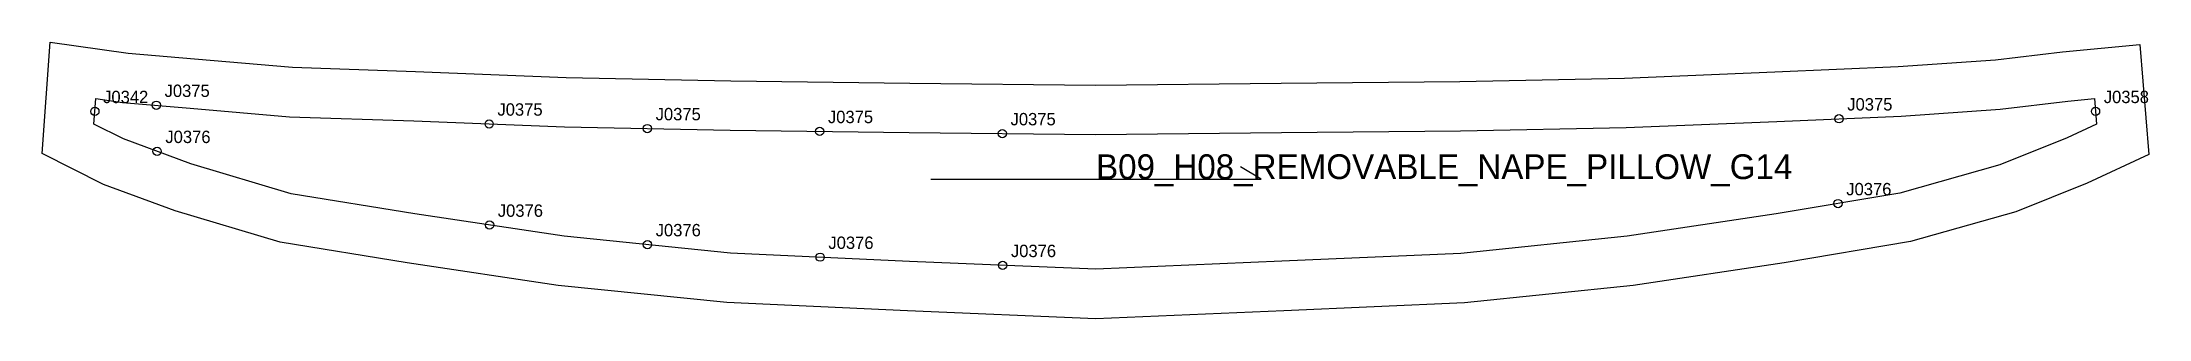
# Model space of a CAD drawing. Header units: millimetres. Extents: x -13 to 497, y -53 to 14.
import ezdxf

# ---------------------------------------------------------------- set-up
doc = ezdxf.new("R2010")
doc.units = ezdxf.units.MM
for name, color, linetype in [('CUT', 1, 'Continuous'), ('GRAIN', 3, 'Continuous'), ('LABEL', 7, 'Continuous'), ('NOTCH', 2, 'Continuous'), ('SEW', 5, 'Continuous')]:
    doc.layers.add(name, color=color, linetype=linetype)

msp = doc.modelspace()

# ---------------------------------------------------------------- linework, layer by layer
at = {"layer": 'CUT'}
msp.add_lwpolyline([(-11.05, 13.69), (7.81, 11.01), (23.89, 9.64), (47.62, 7.58), (77.41, 6.58), (113.86, 5.14), (153.78, 4.34), (197.07, 3.75), (242, 3.29), (286.95, 3.77), (330.24, 4.17), (370.11, 4.95), (406.48, 6.45), (436.38, 7.74), (459.92, 9.39), (476.16, 11.32), (494.81, 13.09), (497.03, -13.51), (482.08, -20.51), (464.84, -27.45), (439.36, -34.64), (408.71, -39.8), (372.22, -45.26), (331.32, -49.51), (287.65, -51.41), (242.08, -53.37), (196.48, -51.43), (152.81, -49.38), (111.92, -45.25), (75.39, -39.79), (44.6, -34.76), (19.24, -27.16), (1.9, -20.8), (-12.99, -13.33), (-11.05, 13.69)], close=True, dxfattribs=at)
at = {"layer": 'GRAIN'}
for p, q in [((202.15, -19.5), (282.15, -19.5)), ((282.15, -19.5), (277.15, -16.5))]:
    msp.add_line(p, q, dxfattribs=at)
at = {"layer": 'NOTCH'}
for centre in [(-0.22, -3.1), (14.66, -1.61), (422.02, -4.89), (484.12, -3.09), (95.24, -6.14), (133.54, -7.26), (175.25, -7.95), (219.46, -8.48), (14.85, -12.77), (421.78, -25.43), (95.33, -30.64), (133.55, -35.37), (175.36, -38.42), (219.55, -40.4)]:
    msp.add_circle(centre, 1, dxfattribs=at)
at = {"layer": 'SEW'}
msp.add_lwpolyline([(0, 0), (6.46, -0.92), (22.86, -2.31), (46.9, -4.4), (76.97, -5.41), (113.5, -6.86), (153.58, -7.66), (196.92, -8.25), (242, -8.71), (287.07, -8.23), (330.41, -7.83), (370.48, -7.04), (406.99, -5.54), (437.05, -4.24), (461.05, -2.56), (477.43, -0.61), (483.86, 0), (484.38, -6.18), (477.29, -9.5), (460.96, -16.08), (436.73, -22.92), (406.82, -27.95), (370.71, -33.35), (330.44, -37.54), (287.12, -39.42), (242.08, -41.36), (197.02, -39.44), (153.69, -37.41), (113.41, -33.34), (77.24, -27.93), (47.3, -23.04), (23.03, -15.77), (6.68, -9.77), (-0.44, -6.19)], close=True, dxfattribs=at)

# ---------------------------------------------------------------- texts
at = {"layer": 'LABEL'}
for s, height, p in [('J0342', 3, (1.78, -1.1)), ('J0375', 3, (16.66, 0.39)), ('J0375', 3, (424.02, -2.89)), ('J0358', 3, (486.12, -1.09)), ('J0375', 3, (97.24, -4.14)), ('J0375', 3, (135.54, -5.26)), ('J0375', 3, (177.25, -5.95)), ('J0375', 3, (221.46, -6.48)), ('J0376', 3, (16.85, -10.77)), ('B09_H08_REMOVABLE_NAPE_PILLOW_G14', 6, (242.15, -19.5)), ('J0376', 3, (423.78, -23.43)), ('J0376', 3, (97.33, -28.64)), ('J0376', 3, (135.55, -33.37)), ('J0376', 3, (177.36, -36.42)), ('J0376', 3, (221.55, -38.4))]:
    msp.add_text(s, height=height, dxfattribs=at).set_placement(p)

doc.saveas('drawing.dxf')
